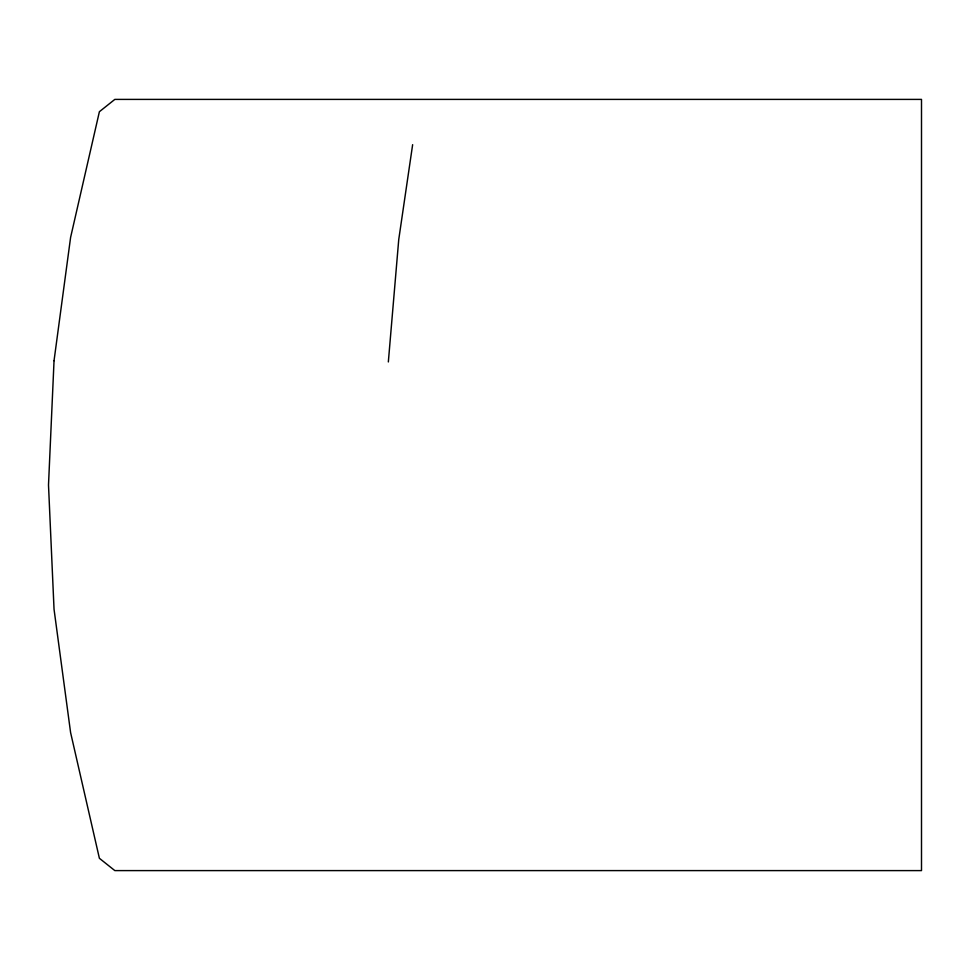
<?xml version="1.0" encoding="UTF-8"?>
<svg xmlns="http://www.w3.org/2000/svg" width="970" height="970" viewBox="0 0 970 970"><rect width="100%" height="100%" fill="white"/><g stroke="black" fill="none" stroke-linecap="round" stroke-linejoin="round"><path stroke-width="1.45" d="M388.339 361.955L398.743 239.541L412.638 144.675M54.041 360.707L48.5 485L54.041 609.293L70.604 732.605L99.389 858.292L114.836 870.599L921.5 870.599L921.5 99.401L114.836 99.401L99.389 111.708L70.604 237.395L54.041 360.707"/></g></svg>
